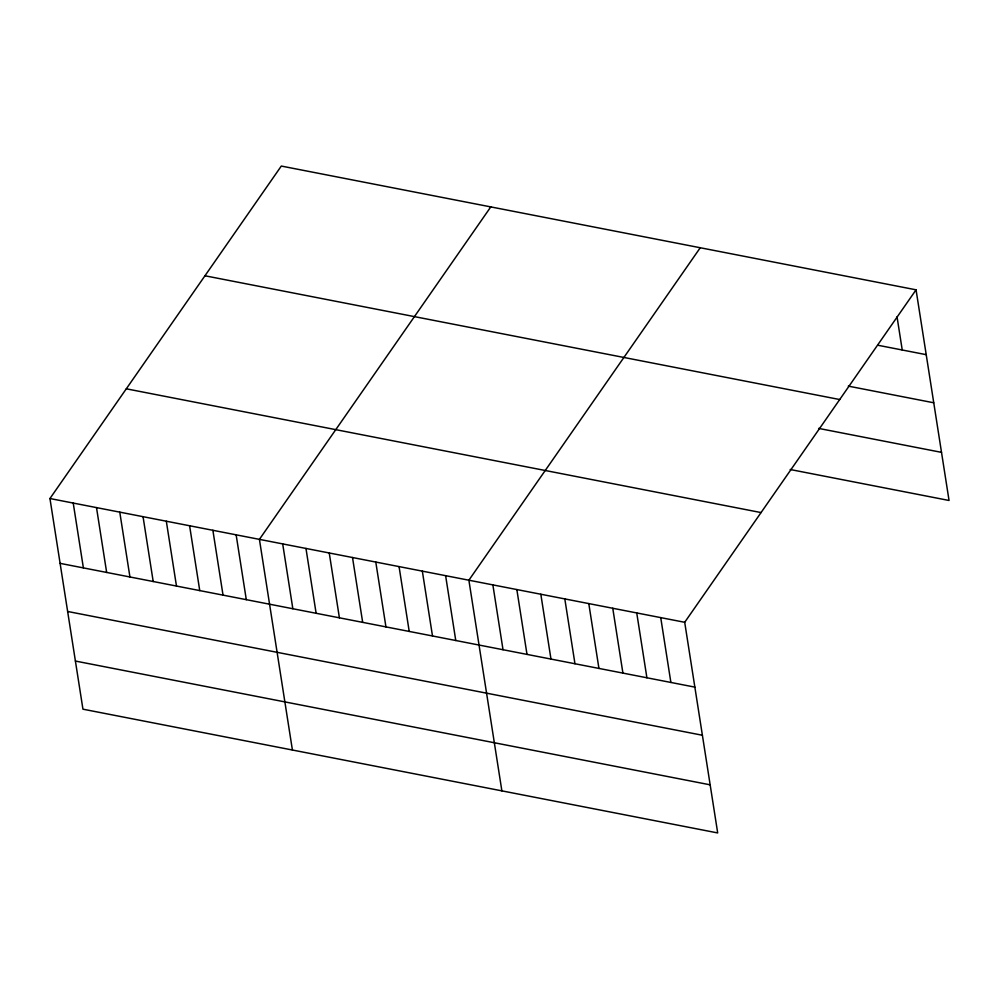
<?xml version="1.0" encoding="UTF-8"?>
<svg xmlns="http://www.w3.org/2000/svg" width="999" height="999" viewBox="0 0 999 999"><rect width="100%" height="100%" fill="white"/><g stroke="black" fill="none" stroke-linecap="round" stroke-linejoin="round"><path stroke-width="1.5" d="M916.058 289.822L684.702 622.29L717.694 832.941L82.942 709.178L49.95 498.526L281.306 166.059L916.058 289.822L949.05 500.474L790.184 469.505M490.784 206.905L259.415 539.36L292.407 750.012M700.249 247.752L468.881 580.207L501.873 790.858M878.258 345.317L926.223 354.67M848.326 386.126L933.753 402.784M204.957 275.774L839.709 399.538M818.618 428.396L941.52 452.36M126.299 388.811L761.051 512.574M49.95 498.526L684.702 622.29M60.102 563.361L694.854 687.125M67.645 611.475L702.397 735.252M75.4 661.051L710.152 784.827M897.04 316.82L902.234 350M660.726 617.607L670.878 682.454M636.738 612.936L646.902 677.784M612.762 608.266L622.914 673.101M588.786 603.583L598.938 668.431M564.81 598.913L574.962 663.748M540.821 594.23L550.973 659.078M516.845 589.56L526.997 654.395M492.869 584.877L503.021 649.725M445.616 575.674L455.769 640.509M422.34 571.128L432.492 635.976M399.063 566.595L409.215 631.43M375.786 562.05L385.939 626.897M352.51 557.517L362.674 622.365M329.245 552.971L339.398 617.819M305.969 548.439L316.121 613.286M282.692 543.906L292.844 608.741M236.139 534.827L246.303 599.662M212.874 530.282L223.027 595.129M189.598 525.749L199.75 590.596M166.321 521.216L176.473 586.051M143.044 516.67L153.197 581.518M119.768 512.137L129.932 576.972M96.503 507.592L106.656 572.439M73.227 503.059L83.379 567.907"/></g></svg>
